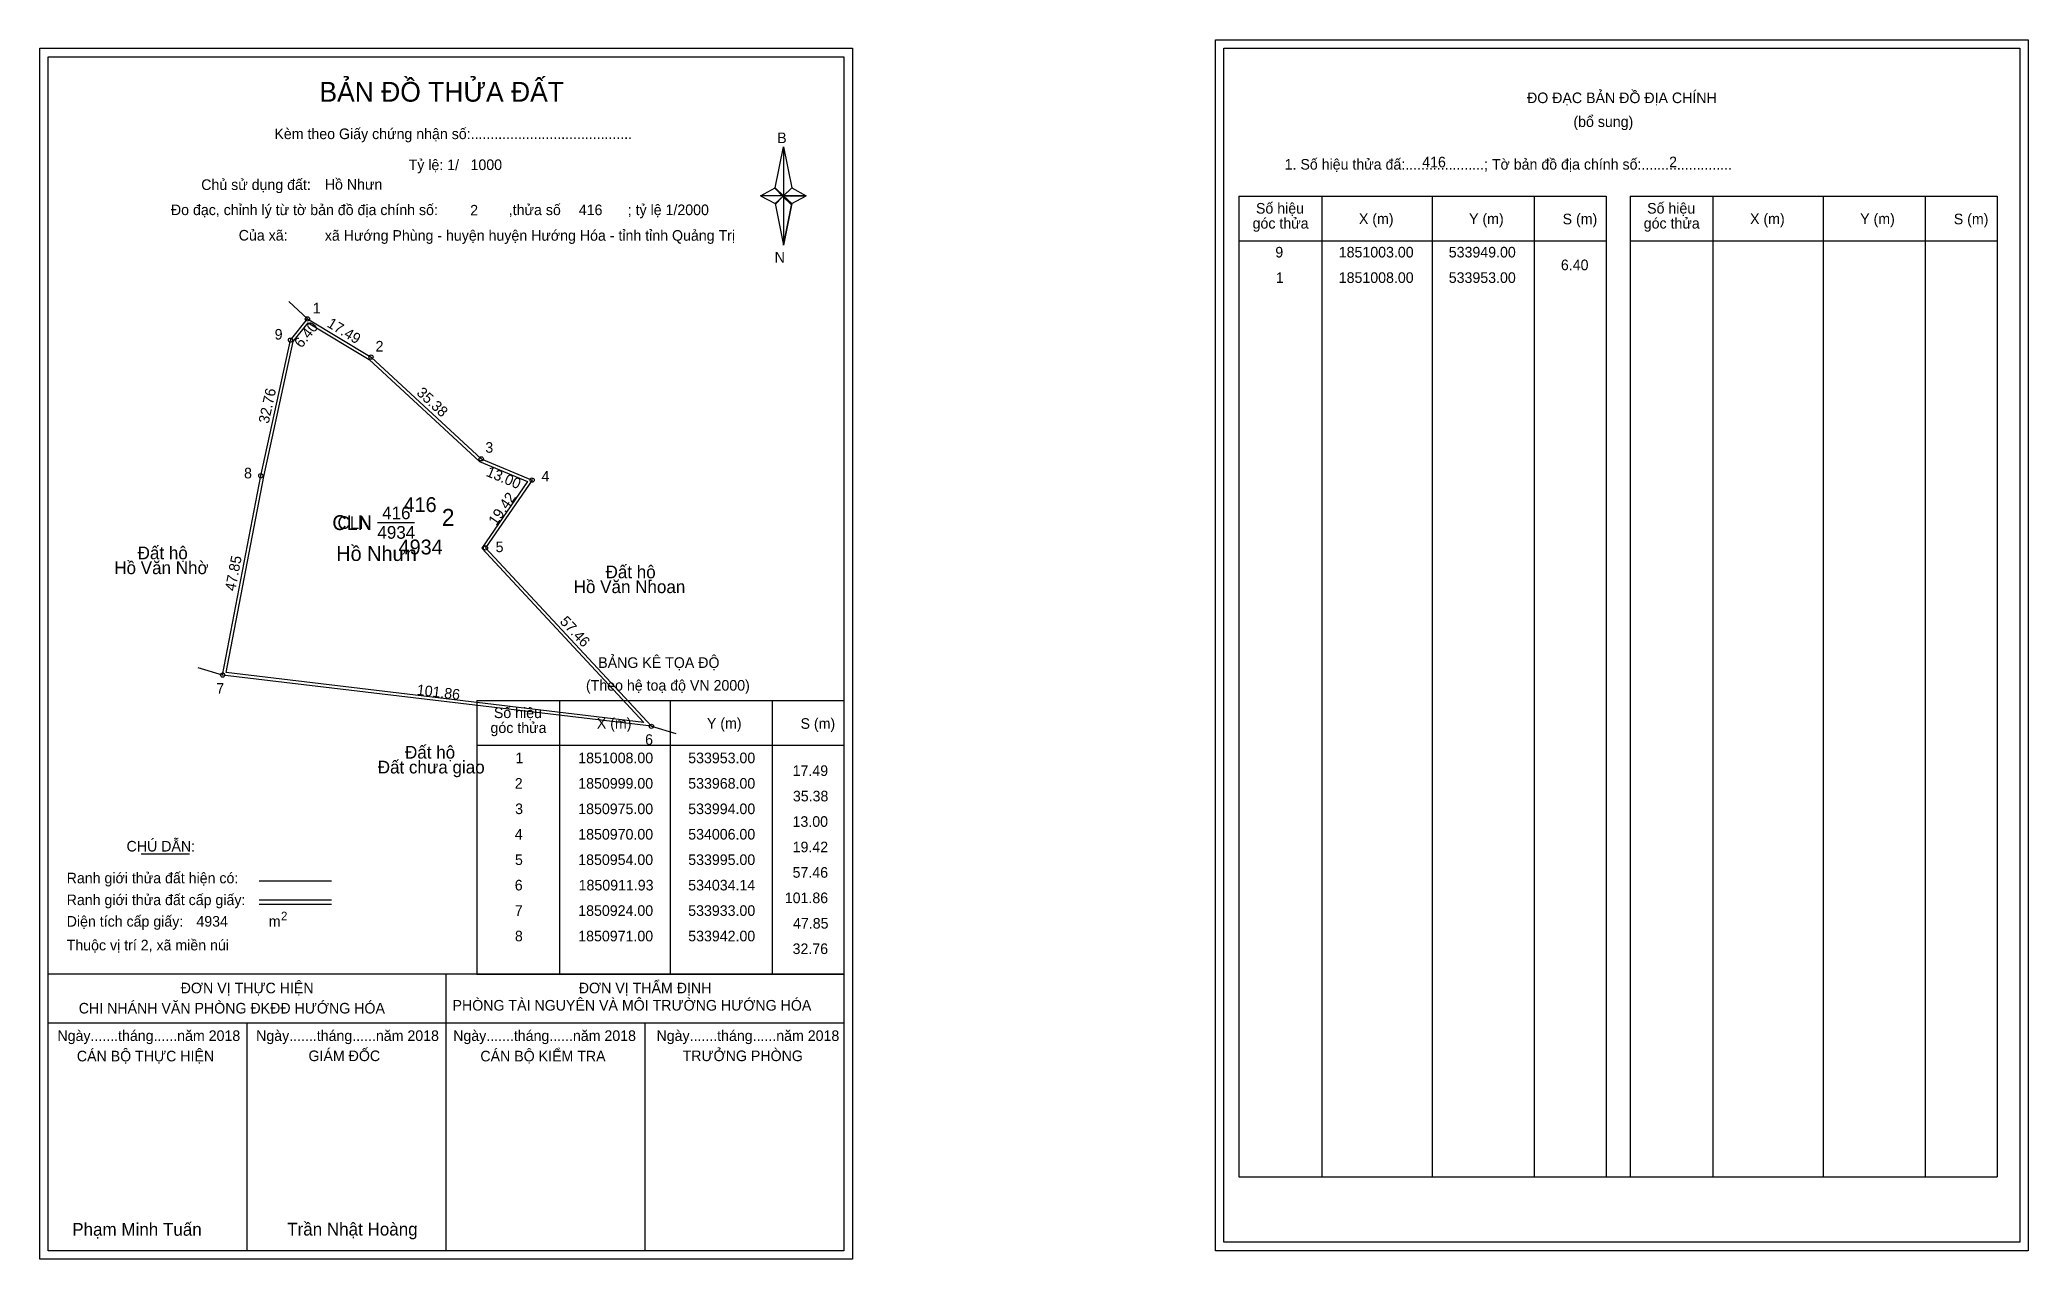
# Model space of a CAD drawing. Extents: x 533890 to 534359, y 1850786 to 1851074.
import ezdxf

# ---------------------------------------------------------------- set-up
doc = ezdxf.new("R2010")
doc.units = 0
for name, color, linetype in [('Level 1', 7, 'Continuous'), ('Level 10', 7, 'Continuous'), ('Level 11', 7, 'Continuous'), ('Level 13', 7, 'Continuous'), ('Level 2', 7, 'Continuous'), ('Level 27', 7, 'Continuous'), ('Level 3', 7, 'Continuous'), ('Level 36', 7, 'Continuous'), ('Level 4', 7, 'Continuous'), ('Level 49', 7, 'Continuous'), ('Level 5', 7, 'Continuous'), ('Level 53', 7, 'Continuous'), ('Level 55', 7, 'Continuous'), ('Level 6', 7, 'Continuous'), ('Level 63', 7, 'Continuous'), ('Level 7', 7, 'Continuous'), ('Level 9', 7, 'Continuous')]:
    doc.layers.add(name, color=color, linetype=linetype)

msp = doc.modelspace()

# ---------------------------------------------------------------- linework, layer by layer
at = {"layer": 'Level 1'}
for p, q in [((533891.87, 1851069.83), (533891.87, 1851069.83)), ((534169.19, 1851071.83), (534169.19, 1851071.83)), ((534063.29, 1851038.95), (534065.26, 1851048.59)), ((534065.26, 1851048.59), (534065.26, 1851037.06)), ((534065.26, 1851048.59), (534067.22, 1851038.95)), ((534059.84, 1851037.06), (534063.29, 1851038.95)), ((534063.29, 1851038.95), (534065.26, 1851037.06)), ((534065.11, 1851036.84), (534063.29, 1851038.73)), ((534065.26, 1851037.06), (534063.29, 1851035.22)), ((534065.11, 1851036.84), (534063.29, 1851035)), ((534063.29, 1851035), (534065.11, 1851036.84)), ((534067.08, 1851038.73), (534065.11, 1851036.84)), ((534065.11, 1851036.84), (534067.08, 1851038.73)), ((534067.08, 1851035), (534065.11, 1851036.84)), ((534067.22, 1851038.95), (534065.26, 1851037.06)), ((534065.26, 1851037.06), (534065.26, 1851025.36)), ((534065.26, 1851037.06), (534070.67, 1851037.06)), ((534065.26, 1851037.06), (534067.22, 1851035.22)), ((534067.22, 1851035.22), (534070.67, 1851037.06)), ((534172.72, 1851036.97), (534259.32, 1851036.97)), ((534192.31, 1850805.71), (534192.31, 1851036.97)), ((534218.38, 1850805.71), (534218.38, 1851036.97)), ((534242.36, 1851036.97), (534242.36, 1850805.71)), ((534259.32, 1851036.97), (534259.32, 1850805.71)), ((534264.98, 1851036.97), (534351.58, 1851036.97)), ((534284.57, 1850805.71), (534284.57, 1851036.97)), ((534310.64, 1850805.71), (534310.64, 1851036.97)), ((534334.61, 1851036.97), (534334.61, 1850805.71)), ((534351.58, 1851036.97), (534351.58, 1850805.71)), ((534063.29, 1851035.22), (534065.26, 1851025.36)), ((534067.22, 1851035.22), (534065.26, 1851025.36)), ((534172.72, 1851026.45), (534259.32, 1851026.45)), ((534264.98, 1851026.45), (534351.58, 1851026.45)), ((533992.96, 1850918), (534079.56, 1850918)), ((534012.55, 1850853.48), (534012.55, 1850918)), ((534038.62, 1850853.48), (534038.62, 1850918)), ((534062.59, 1850918), (534062.59, 1850853.48)), ((533992.96, 1850907.47), (534079.56, 1850907.47)), ((533913.78, 1850881.89), (533925.19, 1850881.89)), ((533941.65, 1850875.49), (533958.66, 1850875.49)), ((533941.65, 1850871.04), (533958.66, 1850871.04)), ((533941.65, 1850869.95), (533958.66, 1850869.95)), ((533998.69, 1850853.48), (533891.86, 1850853.48)), ((534079.56, 1850853.48), (533974.72, 1850853.48)), ((533985.71, 1850788.25), (533985.71, 1850853.48)), ((533992.96, 1850853.47), (534079.56, 1850853.47)), ((534079.56, 1850841.93), (533891.86, 1850841.93)), ((533938.79, 1850788.25), (533938.79, 1850841.93)), ((534032.64, 1850788.25), (534032.64, 1850841.93)), ((534172.72, 1850805.71), (534351.58, 1850805.71)), ((534079.56, 1850788.25), (534079.56, 1850788.25)), ((534356.89, 1850790.25), (534356.89, 1850790.25))]:
    msp.add_line(p, q, dxfattribs=at)
for points in [[(534063.29, 1851038.95), (534065.26, 1851048.59), (534065.26, 1851037.06)], [(534059.84, 1851037.06), (534063.29, 1851035.22), (534065.26, 1851037.06)], [(534065.26, 1851037.06), (534067.22, 1851038.95), (534070.67, 1851037.06)], [(534065.26, 1851037.06), (534065.26, 1851025.36), (534067.22, 1851035.22)]]:
    msp.add_lwpolyline(points, close=True, dxfattribs=at)
at = {"layer": 'Level 10'}
for points in [[(534034.14, 1850911.93), (533933, 1850924), (533942, 1850971), (533949, 1851003), (533953, 1851008), (533968, 1850999), (533994, 1850975), (534006, 1850970), (533995, 1850954)], [(534032.33, 1850912.85), (533933.83, 1850924.61), (533942.69, 1850970.86), (533949.65, 1851002.69), (533953.16, 1851007.09), (533967.58, 1850998.44), (533993.62, 1850974.4), (534004.93, 1850969.69), (533994.11, 1850953.93)]]:
    msp.add_lwpolyline(points, close=True, dxfattribs=at)
at = {"layer": 'Level 11'}
for centre in [(533953, 1851008), (533949, 1851003), (533968, 1850999), (533942, 1850971), (533994, 1850975), (534006, 1850970), (533995, 1850954), (533933, 1850924), (534034.14, 1850911.93), (534034.14, 1850911.93)]:
    msp.add_circle(centre, 0.5, dxfattribs=at)
at = {"layer": 'Level 27'}
for p, q in [((533953, 1851008), (533948.64, 1851012.12)), ((533933, 1850924), (533927.26, 1850925.73)), ((534034.14, 1850911.93), (534039.9, 1850910.24))]:
    msp.add_line(p, q, dxfattribs=at)
at = {"layer": 'Level 3'}
for p, q in [((534172.72, 1851036.97), (534172.72, 1850805.71)), ((534264.98, 1851036.97), (534264.98, 1850805.71)), ((533992.96, 1850918), (533992.96, 1850853.48))]:
    msp.add_line(p, q, dxfattribs=at)
at = {"layer": 'Level 63'}
for points in [[(533889.86, 1851071.83), (534081.56, 1851071.83), (534081.56, 1850786.25), (533889.86, 1850786.25)], [(533891.86, 1851069.83), (534079.56, 1851069.83), (534079.56, 1850788.25), (533891.86, 1850788.25)], [(534167.19, 1851073.83), (534358.89, 1851073.83), (534358.89, 1850788.25), (534167.19, 1850788.25)], [(534169.19, 1851071.83), (534356.89, 1851071.83), (534356.89, 1850790.25), (534169.19, 1850790.25)]]:
    msp.add_lwpolyline(points, close=True, dxfattribs=at)
at = {"layer": 'Level 9'}
msp.add_line((533969.49, 1850959.96), (533978.22, 1850959.96), dxfattribs=at)

# ---------------------------------------------------------------- texts
at = {"layer": 'Level 1'}
for s, height, p in [('BẢN ĐỒ THỬA ĐẤT', 4.6657, (533955.83, 1851059.23)), ('ĐO ĐẠC BẢN ĐỒ ĐỊA CHÍNH', 2.5, (534240.67, 1851058.89)), ('(bổ sung)', 2.5, (534251.61, 1851053.27)), ('Kèm theo Giấy chứng nhận số:.........................................', 2.5, (533945.21, 1851050.4)), ('B', 2.5, (534063.8, 1851049.46)), ('1. Số hiệu thửa đấ:....................; Tờ bản đồ địa chính số:.......................', 2.5, (534183.5, 1851043.21)), ('Chủ sử dụng đất:', 2.5, (533927.95, 1851038.41)), ('Đo đạc, chỉnh lý từ tờ bản đồ địa chính số:                  ,thửa số                 ; tỷ lệ 1/2000', 2.5, (533920.8, 1851032.48)), ('Số hiệu', 2.5, (534176.74, 1851032.84)), ('X (m)', 2.5, (534201.02, 1851030.37)), ('Y (m)', 2.5, (534227, 1851030.37)), ('S (m)', 2.5, (534249.07, 1851030.32)), ('Số hiệu', 2.5, (534269, 1851032.84)), ('X (m)', 2.5, (534293.28, 1851030.37)), ('Y (m)', 2.5, (534319.25, 1851030.37)), ('S (m)', 2.5, (534341.33, 1851030.32)), ('Của xã:', 2.5, (533936.79, 1851026.48)), ('góc thửa', 2.5, (534175.94, 1851029.31)), ('góc thửa', 2.5, (534268.2, 1851029.31)), ('N', 2.5, (534063.2, 1851021.29)), ('BẢNG KÊ TỌA ĐỘ', 2.5, (534021.59, 1850925.7)), ('(Theo hệ toạ độ VN 2000)', 2.5, (534018.69, 1850920.34)), ('Số hiệu', 2.5, (533996.98, 1850913.87)), ('góc thửa', 2.5, (533996.18, 1850910.34)), ('X (m)', 2.5, (534021.26, 1850911.39)), ('Y (m)', 2.5, (534047.23, 1850911.39)), ('S (m)', 2.5, (534069.31, 1850911.34)), ('CHÚ DẪN:', 2.5, (533910.34, 1850882.4)), ('Ranh giới thửa đất hiện có:', 2.5, (533896.21, 1850874.9)), ('Ranh giới thửa đất cấp giấy:', 2.5, (533896.21, 1850869.76)), ('2', 2, (533946.77, 1850866.21)), ('Diện tích cấp giấy:', 2.5, (533896.21, 1850864.68)), ('m', 2.5, (533943.87, 1850864.7)), ('Thuộc vị trí 2, xã miền núi', 2.5, (533896.21, 1850859.08)), ('ĐƠN VỊ THỰC HIỆN', 2.5, (533923.1, 1850848.96)), ('ĐƠN VỊ THẨM ĐỊNH', 2.5, (534017, 1850848.96)), ('CHI NHÁNH VĂN PHÒNG ĐKĐĐ HƯỚNG HÓA', 2.5, (533899.06, 1850844.2)), ('PHÒNG TÀI NGUYÊN VÀ MÔI TRƯỜNG HƯỚNG HÓA', 2.5, (533987.23, 1850844.89)), ('Ngày.......tháng......năm 2018', 2.5, (533894.03, 1850837.72)), ('Ngày.......tháng......năm 2018', 2.5, (533940.9, 1850837.72)), ('Ngày.......tháng......năm 2018', 2.5, (533987.38, 1850837.72)), ('Ngày.......tháng......năm 2018', 2.5, (534035.34, 1850837.72)), ('CÁN BỘ THỰC HIỆN', 2.5, (533898.61, 1850832.91)), ('GIÁM ĐỐC', 2.5, (533953.25, 1850832.97)), ('CÁN BỘ KIỂM TRA', 2.5, (533993.79, 1850832.91)), ('TRƯỞNG PHÒNG', 2.5, (534041.48, 1850832.97)), ('Phạm Minh Tuấn', 3, (533897.52, 1850791.79)), ('Trần Nhật Hoàng', 3, (533948.22, 1850791.84))]:
    msp.add_text(s, height=height, dxfattribs=at).set_placement(p)
at = {"layer": 'Level 11'}
msp.add_text('Tỷ lệ: 1/', height=2.5, dxfattribs=at).set_placement((533976.87, 1851043.09))
at = {"layer": 'Level 13'}
for s, p in [('416', (533970.62, 1850960.76)), ('CLN', (533960.1, 1850958.46)), ('4934', (533969.5, 1850956.16))]:
    msp.add_text(s, height=3, dxfattribs=at).set_placement(p)
at = {"layer": 'Level 2'}
msp.add_text('Hồ Nhưn', height=3.5, dxfattribs=at).set_placement((533959.8, 1850950.92))
at = {"layer": 'Level 3'}
msp.add_text('CLN', height=3.5, dxfattribs=at).set_placement((533958.87, 1850958.21))
at = {"layer": 'Level 36'}
for s, p in [('Đất hộ', (533912.95, 1850951.32)), ('Hồ Văn Nhờ', (533907.44, 1850947.82)), ('Đất hộ', (534023.32, 1850946.84)), ('Hồ Văn Nhoan', (534015.81, 1850943.34)), ('Đất hộ', (533976.02, 1850904.31)), ('Đất chưa giao', (533969.59, 1850900.81))]:
    msp.add_text(s, height=3, dxfattribs=at).set_placement(p)
at = {"layer": 'Level 4'}
msp.add_text('416', height=3.5, dxfattribs=at).set_placement((533975.66, 1850962.46))
at = {"layer": 'Level 49'}
for s, rotation, p in [('6.40', 51.3402, (533951.6, 1851000.97)), ('17.49', 329.0362, (533957.42, 1851006.28)), ('32.76', 77.6609, (533943.85, 1850983.18)), ('35.38', 317.2906, (533978.57, 1850990.33)), ('13.00', 337.3801, (533994.96, 1850971.03)), ('19.42', 55.4915, (533997.53, 1850959.09)), ('47.85', 79.1597, (533935.96, 1850943.69)), ('57.46', 312.9337, (534012.37, 1850936.5)), ('101.86', 353.1945, (533978.69, 1850919.35))]:
    msp.add_text(s, height=2.5, rotation=rotation, dxfattribs=at).set_placement(p)
at = {"layer": 'Level 5'}
msp.add_text('4934', height=3.5, dxfattribs=at).set_placement((533974.49, 1850952.46))
at = {"layer": 'Level 53'}
for s, p in [('9', (534181.3, 1851022.49)), ('1851003.00', (534196.26, 1851022.49)), ('533949.00', (534222.21, 1851022.49)), ('1', (534181.44, 1851016.49)), ('1851008.00', (534196.26, 1851016.49)), ('533953.00', (534222.21, 1851016.49)), ('6.40', (534248.66, 1851019.49)), ('1', (534002.06, 1850903.22)), ('1851008.00', (534016.88, 1850903.22)), ('533953.00', (534042.82, 1850903.22)), ('17.49', (534067.45, 1850900.22)), ('2', (534001.91, 1850897.22)), ('1850999.00', (534016.88, 1850897.22)), ('533968.00', (534042.82, 1850897.22)), ('35.38', (534067.51, 1850894.22)), ('3', (534001.99, 1850891.22)), ('1850975.00', (534016.88, 1850891.22)), ('533994.00', (534042.82, 1850891.22)), ('4', (534001.9, 1850885.22)), ('1850970.00', (534016.88, 1850885.22)), ('534006.00', (534042.82, 1850885.22)), ('13.00', (534067.43, 1850888.22)), ('19.42', (534067.45, 1850882.22)), ('5', (534001.95, 1850879.22)), ('1850954.00', (534016.88, 1850879.22)), ('533995.00', (534042.82, 1850879.22)), ('57.46', (534067.44, 1850876.22)), ('6', (534001.9, 1850873.22)), ('1850911.93', (534016.97, 1850873.22)), ('534034.14', (534042.82, 1850873.22)), ('101.86', (534065.59, 1850870.22)), ('7', (534001.91, 1850867.22)), ('1850924.00', (534016.88, 1850867.22)), ('533933.00', (534042.82, 1850867.22)), ('8', (534001.94, 1850861.22)), ('1850971.00', (534016.88, 1850861.22)), ('533942.00', (534042.82, 1850861.22)), ('47.85', (534067.54, 1850864.22)), ('32.76', (534067.44, 1850858.22))]:
    msp.add_text(s, height=2.5, dxfattribs=at).set_placement(p)
at = {"layer": 'Level 55'}
for s, height, p in [('412', 0.11, (533952.88, 1851007.89)), ('410', 0.11, (533952.88, 1851007.89)), ('412', 0.11, (533952.88, 1851007.89)), ('1', 0.4, (533952.89, 1851008)), ('412', 0.11, (533948.88, 1851002.89)), ('412', 0.11, (533948.88, 1851002.89)), ('9', 0.4, (533948.86, 1851003)), ('2', 0.4, (533967.86, 1850999)), ('410', 0.11, (533967.88, 1850998.89)), ('8', 0.4, (533941.87, 1850971)), ('410', 0.11, (533993.88, 1850974.89)), ('3', 0.4, (533993.88, 1850975)), ('412', 0.11, (533941.88, 1850970.89)), ('412', 0.11, (533941.88, 1850970.89)), ('4', 0.4, (534005.86, 1850970)), ('410', 0.11, (534005.88, 1850969.89)), ('410', 0.11, (533994.88, 1850953.89)), ('5', 0.4, (533994.87, 1850954)), ('7', 0.4, (533932.87, 1850924)), ('412', 0.11, (533932.88, 1850923.89)), ('412', 0.11, (533932.88, 1850923.89)), ('0', 0.11, (533932.96, 1850923.89)), ('0', 0.11, (533932.96, 1850923.89)), ('410', 0.11, (534034.02, 1850911.82)), ('6', 0.4, (534034, 1850911.93)), ('0', 0.11, (534034.1, 1850911.82)), ('0', 0.11, (534034.1, 1850911.82))]:
    msp.add_text(s, height=height, dxfattribs=at).set_placement(p)
at = {"layer": 'Level 6'}
for s, p in [('416', (534215.95, 1851043.75)), ('2', (534274.19, 1851043.77)), ('1000', (533991.47, 1851043.11)), ('Hồ Nhưn', (533957.09, 1851038.48)), ('2', (533991.39, 1851032.39)), ('416', (534017.01, 1851032.47)), ('xã Hướng Phùng - huyện huyện Hướng Hóa - tỉnh tỉnh Quảng Trị', (533957.1, 1851026.44)), ('4934', (533926.81, 1850864.68))]:
    msp.add_text(s, height=2.5, dxfattribs=at).set_placement(p)
at = {"layer": 'Level 7'}
msp.add_text('2', height=4, dxfattribs=at).set_placement((533984.7, 1850959.2))
at = {"layer": 'Level 9'}
for s, p in [('1', (533954.24, 1851009.3)), ('9', (533945.27, 1851003.13)), ('2', (533969.07, 1851000.31)), ('3', (533994.96, 1850976.44)), ('8', (533938.05, 1850970.39)), ('4', (534008.21, 1850969.66)), ('5', (533997.39, 1850952.99)), ('7', (533931.5, 1850919.62)), ('6', (534032.65, 1850907.55))]:
    msp.add_text(s, height=2.5, dxfattribs=at).set_placement(p)

doc.saveas('drawing.dxf')
